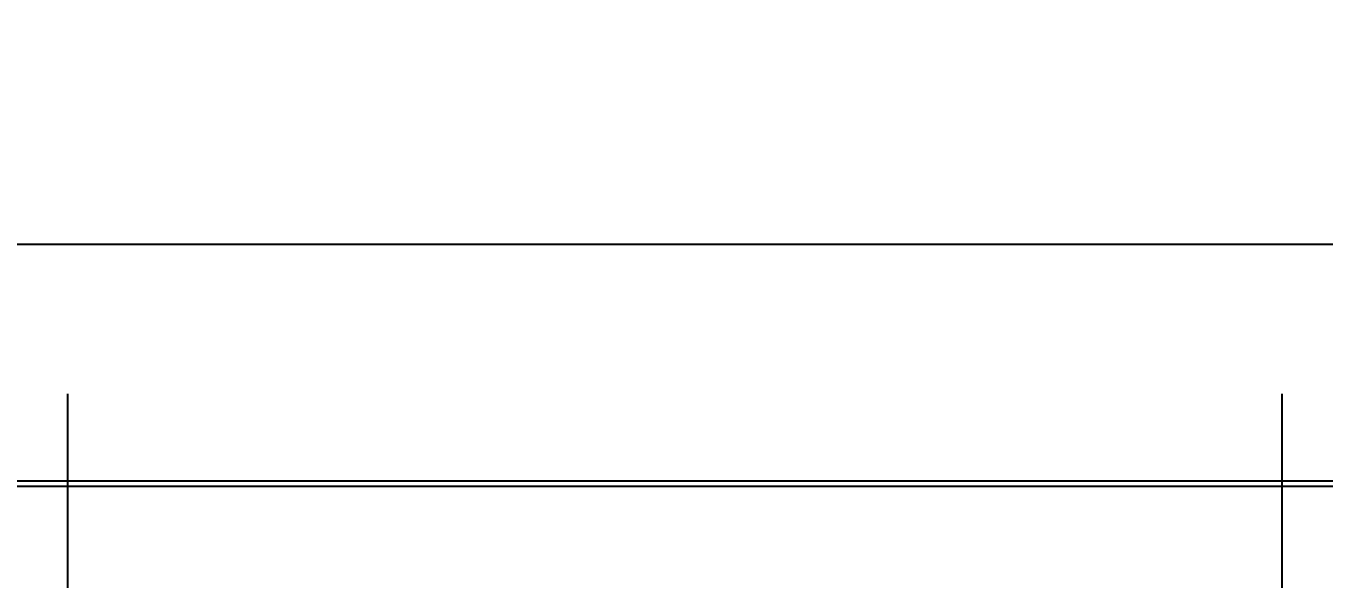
# Model space of a CAD drawing. Header units: millimetres. Extents: x 0 to 1390178, y 0 to 110113.
# Drawn here: x 780613 to 783072, y 38326 to 39373 of the extents above; entities that cross this region are included whole.
import ezdxf
from ezdxf.xclip import XClip

# ---------------------------------------------------------------- set-up
doc = ezdxf.new("R2010")
doc.units = ezdxf.units.MM
doc.header["$LTSCALE"] = 100
doc.header["$XCLIPFRAME"] = 0
doc.layers.get('DEFPOINTS').update_dxf_attribs({"color": 145})
for name, color, linetype in [('DIM', 7, 'Continuous'), ('SYM', 7, 'Continuous'), ('X - 단위세대 확장형$0$AA-WAXM-CONC', 2, 'Continuous')]:
    doc.layers.add(name, color=color, linetype=linetype)
doc.layers.add('X - 단위세대 확장형$0$A-MC', color=171, linetype='Continuous', plot=False)
doc.styles.add('HAUD01', font='Dotum.ttf')
doc.dimstyles.new('HAUD-80', dxfattribs={"dimscale": 100, "dimtxt": 2.5, "dimasz": 0.5, "dimexe": 0, "dimexo": 1.5, "dimgap": 1, "dimtad": 1, "dimdec": 0, "dimdsep": 46, "dimlunit": 6, "dimtxsty": 'HAUD01', "dimblk": 'Z_DOT', "dimcen": 2.5, "dimdle": 1.5, "dimclrd": 7, "dimclre": 7, "dimclrt": 4, "dimadec": 0, "dimazin": 0, "dimtfac": 1, "dimtdec": 0, "dimtix": 1, "dimtmove": 2, "dimatfit": 3, "dimfxl": 1, "dimtvp": 1, "dimtolj": 1, "dimtzin": 0, "dimarcsym": 0})

# ---------------------------------------------------------------- blocks, each defined once
blk = doc.blocks.new('X - 단위세대 확장형$0$A$C6f67e9a2')
at = {"layer": 'X - 단위세대 확장형$0$A-MC'}
for p, q in [((-1940, -10387.2), (-1940, -11552.5)), ((360, -10387.2), (360, -11552.5)), ((830, -10552.5), (-7832.5, -10552.5))]:
    blk.add_line(p, q, dxfattribs=at)
at = {"layer": 'X - 단위세대 확장형$0$AA-WAXM-CONC'}
blk.add_line((730, -10562.5), (-7610, -10562.5), dxfattribs=at)
blk = doc.blocks.new('X - 단위세대 확장형', base_point=(-475.4, -286.7))
blk.add_blockref('X - 단위세대 확장형$0$A$C6f67e9a2', (45882, 64955.6))
blk = doc.blocks.new('Z_DOT')
at = {"layer": 'DIM', "color": 0}
for p, q in [((0, -3), (0, 3)), ((-3, 0), (3, 0))]:
    blk.add_line(p, q, dxfattribs=at)
for radius in [1.05, 0.525]:
    blk.add_circle((0, 0), radius, dxfattribs=at)
blk = doc.blocks.new('*D549')
at = {"layer": 'DEFPOINTS', "color": 0, "transparency": 16777216}
for p in [(783262.1, 38959.3), (776522.1, 38350.7, 0), (783262.1, 38350.7)]:
    blk.add_point(p, dxfattribs=at)
at = {"layer": 'DIM', "color": 7, "lineweight": -2, "transparency": 16777216}
for p, q in [((776522.1, 38500.7), (776522.1, 38959.3)), ((776572.1, 38959.3), (783212.1, 38959.3)), ((783262.1, 38500.7), (783262.1, 38959.3))]:
    blk.add_line(p, q, dxfattribs=at)
at = {"layer": 'DIM', "color": 7, "lineweight": -2, "transparency": 16777216, "xscale": 50, "yscale": 50, "zscale": 50, "rotation": 180}
blk.add_blockref('Z_DOT', (776522.1, 38959.3), dxfattribs=at)
at = {"layer": 'DIM', "color": 7, "lineweight": -2, "transparency": 16777216, "xscale": 50, "yscale": 50, "zscale": 50}
blk.add_blockref('Z_DOT', (783262.1, 38959.3), dxfattribs=at)
at = {"layer": 'DIM', "color": 4, "transparency": 16777216, "insert": (779892.1, 39208.5), "char_height": 250, "attachment_point": 5, "style": 'HAUD01'}
blk.add_mtext('\\A1;6,740', dxfattribs=at)

msp = doc.modelspace()

# ---------------------------------------------------------------- block references
at = {"layer": 'SYM'}
ref = msp.add_blockref('X - 단위세대 확장형', (736274.7, -16179.1), dxfattribs=at)
XClip(ref).set_block_clipping_path([(27286.2339647645, 22495.2025850526), (88213.6007378809, 68689.6277392105)])

# ---------------------------------------------------------------- next in the draw order: dimensions: what is measured, and where the dimension line sits
at = {"layer": 'DIM'}
dim = msp.add_linear_dim(base=(783262.1, 38959.3), p1=(776522.1, 38350.7, 0), p2=(783262.1, 38350.7), angle=180, dimstyle='HAUD-80', override={"dimscale": 100}, dxfattribs=at)
dim.commit()
dim.dimension.update_dxf_attribs({"geometry": '*D549', "text_midpoint": (779892.1, 39208.5)})

doc.saveas('drawing.dxf')
